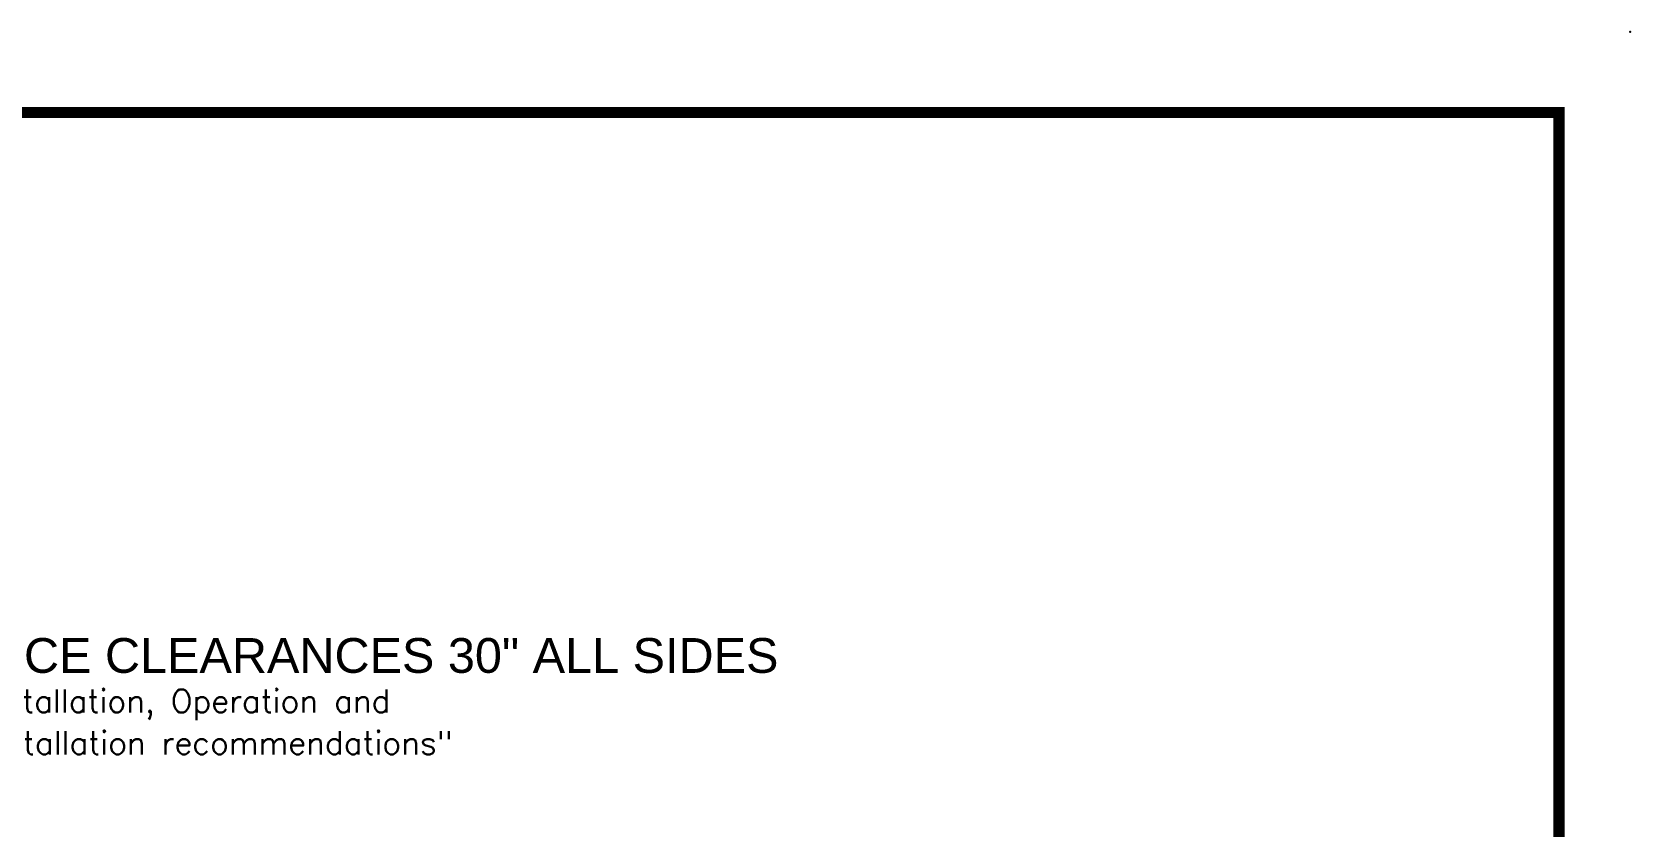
# Model space of a CAD drawing. Extents: x 6 to 271, y -23 to 146.
# Drawn here: x 179.2 to 271.1, y 100.6 to 146.4 of the extents above; entities that cross this region are included whole.
import ezdxf
from ezdxf.enums import TextEntityAlignment as Align

# ---------------------------------------------------------------- set-up
doc = ezdxf.new("R2010")
doc.units = 0
doc.header["$MEASUREMENT"] = 0
doc.layers.get('0').update_dxf_attribs({"linetype": 'CONTINUOUS'})
doc.styles.add('dimentions', font='ARIAL.TTF')
doc.styles.add('SIMPLEX', font='SIMPLEX')

msp = doc.modelspace()

# ---------------------------------------------------------------- linework, layer by layer
at = {"color": 0, "const_width": 0.63999}
msp.add_lwpolyline([(11.00839, -18.24898), (267.00583, -18.24898), (267.00583, 141.74942), (11.00839, 141.74942), (11.00839, -18.24898)], dxfattribs=at)
at = {"color": 0}
msp.add_point((271.09075, 146.38889), dxfattribs=at)

# ---------------------------------------------------------------- texts
at = {"color": 0, "lineweight": 30, "style": 'dimentions'}
msp.add_text('MINIMUM RECOMMENDED SERVICE CLEARANCES 30" ALL SIDES', height=1.99998, dxfattribs=at).set_placement((133.73764, 109.50276))
at = {"color": 0, "style": 'SIMPLEX'}
for s, p in [('"Please refer to the Installation, Operation and', (178.44975, 107.21523)), ('Maintenance Manual for installation recommendations"', (178.60814, 104.80815))]:
    msp.add_text(s, height=1.3279867, dxfattribs=at).set_placement(p, align=Align.CENTER)

doc.saveas('drawing.dxf')
